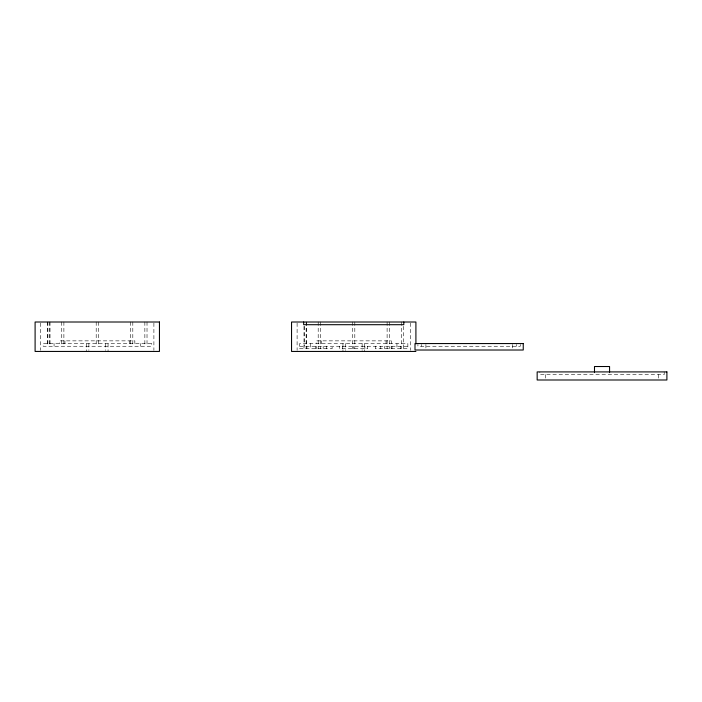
<?xml version="1.0" encoding="UTF-8"?>
<svg xmlns="http://www.w3.org/2000/svg" width="702" height="702" viewBox="0 0 702 702"><rect width="100%" height="100%" fill="white"/><g stroke="black" fill="none" stroke-linecap="round" stroke-linejoin="round"><path stroke-width="0.53" stroke-dasharray="3.51 2.63" d="M299.605 346.253L407.853 346.253M664.206 371.911L664.206 374.605L539.856 374.605L539.856 371.911M658.651 374.605L658.651 379.993M545.41 374.605L545.41 379.993M520.314 344.454L520.314 346.253L417.918 346.253L417.918 344.454M516.54 344.454L516.54 346.253M512.32 344.454L512.32 350.017M425.912 344.454L425.912 350.017M421.691 344.454L421.691 346.253M410.354 323.095L410.354 350.351M403.466 326.316L403.466 348.745M401.316 322.007L401.316 348.745M400.596 346.253L400.596 348.745M396.937 343.559L396.937 348.745M391.997 346.253L391.997 348.745M391.295 343.559L391.295 340.865L316.163 340.865L316.163 343.559M391.146 346.253L391.146 348.745M389.268 322.007L389.268 348.745M387.109 322.007L387.109 348.745M386.056 340.865L386.056 343.559M384.275 346.253L384.275 348.745M380.791 346.253L380.791 348.745M375.333 346.253L375.333 348.745L407.853 348.745L407.853 343.559L299.605 343.559L299.605 348.745L332.125 348.745L332.125 346.253M367.734 346.253L367.734 348.745L339.724 348.745L339.724 346.253M364.908 346.253L364.908 348.745M364.505 343.559L364.505 351.439M362.127 343.559L362.127 350.456M354.808 322.007L354.808 348.745M353.729 346.253L353.729 348.745M352.65 322.007L352.65 348.745M345.331 343.559L345.331 350.456M342.953 343.559L342.953 351.439M342.55 346.253L342.55 348.745M326.667 346.253L326.667 348.745M323.174 346.253L323.174 348.745M321.402 340.865L321.402 343.559M320.349 322.007L320.34 348.745M318.19 322.007L318.199 348.745M316.312 346.253L316.312 348.745M315.461 346.253L315.461 348.745M310.521 343.559L310.521 348.745M306.862 346.253L306.862 348.745M306.476 322.007L306.476 346.253M306.142 322.007L306.142 348.745M304.317 326.316L304.317 346.253M303.992 326.316L303.992 348.745M297.104 323.095L297.104 350.351M153.896 323.095L153.896 350.351M147.016 322.007L147.016 346.253M144.858 322.007L144.858 346.253M140.479 343.559L140.479 346.253M134.845 343.559L134.845 340.865L59.705 340.865L59.705 343.559M132.81 322.007L132.81 346.253M130.66 322.007L130.66 346.253M129.598 340.865L129.598 343.559M108.055 343.559L108.055 351.439M105.677 343.559L105.677 350.456M98.35 322.007L98.35 346.253M96.2 322.007L96.2 346.253M88.873 343.559L88.873 350.456M86.504 343.559L86.504 351.439M64.953 340.865L64.953 343.559M63.891 322.007L63.891 346.253M61.741 322.007L61.741 346.253M54.072 343.559L54.072 346.253M50.026 322.007L50.026 346.253M49.693 322.007L49.693 346.253M47.868 322.007L47.868 346.253M47.534 322.007L47.534 346.253M40.655 323.095L40.655 350.351M151.395 343.559L43.155 343.559L43.155 346.253L151.395 346.253L151.395 343.559"/><path stroke-width="1.05" d="M415.909 351.439L291.549 351.439L291.549 322.007L415.909 322.007L415.909 343.813M609.573 372.587L609.573 366.523L594.489 366.523L594.489 372.587M403.799 322.007L403.799 324.701L303.659 324.701L303.659 322.007M159.451 322.007L35.1 322.007L35.1 351.439L159.451 351.439L159.451 322.007M523.244 343.559L414.996 343.559L414.996 350.017L523.244 350.017L523.244 343.559M666.9 371.911L537.162 371.911L537.162 379.993L666.9 379.993L666.9 371.911"/></g></svg>
